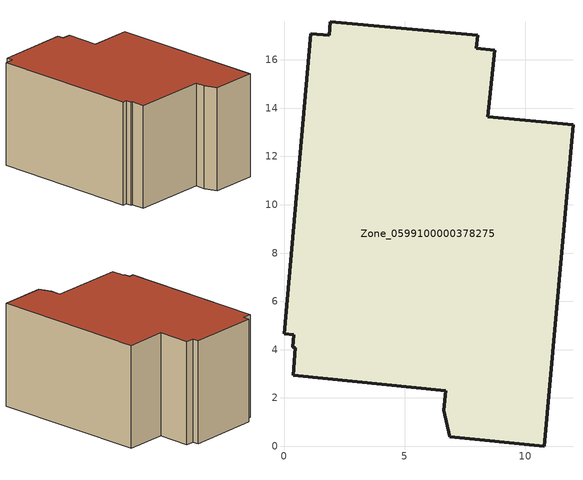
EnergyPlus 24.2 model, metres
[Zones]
Zone_0599100000378275
 floor ground (C_G): 0.36,4.11 0.41,4.61 0,4.65 1.12,17.08 1.87,17.02 1.92,17.58 8.02,17.03 7.97,16.47 8.72,16.4 8.45,13.64 11.97,13.3 10.77,0 6.86,0.39 6.62,1.48 6.7,2.31 0.37,2.93 0.47,4.08 z0
 wall outside (C_F): 11.97,13.3 8.45,13.64 8.72,16.4 7.97,16.47 8.02,17.03 1.92,17.58 1.87,17.02 1.12,17.08 0,4.65 0.41,4.61 0.36,4.11 0.47,4.08 0.37,2.93 6.7,2.31 6.62,1.48 6.86,0.39 10.77,0 11.97,13.3 z0:8.89
 roof outside (C_R): 0.41,4.61 0.36,4.11 0.47,4.08 0.37,2.93 6.7,2.31 6.62,1.48 6.86,0.39 10.77,0 11.97,13.3 8.45,13.64 8.72,16.4 7.97,16.47 8.02,17.03 1.92,17.58 1.87,17.02 1.12,17.08 0,4.65 z8.89
[BUILDING]
Pand.0599100000378275: North Axis=0; Terrain=City; Loads Convergence Tolerance Value=0.04; Temperature Convergence Tolerance Value=0.4; Solar Distribution=FullExterior; Maximum Number of Warmup Days=25; Minimum Number of Warmup Days=1
[Site:Location]
Rotterdam.The.Hague.AP_ZH_NLD Design_Conditions: Latitude=51.96; Longitude=4.45; Time Zone=1; Elevation=-4.5
[SITE:GROUNDTEMPERATURE:BUILDINGSURFACE]
18, 18, 18, 18, 18, 18, 18, 18, 18, 18, 18, 18
[MATERIAL] Thermal Absorptance=0.9; Solar Absorptance=0.7; Visible Absorptance=0.7
Name | Roughness | Thickness | Conductivity | Density | Specific Heat
G.D.1992-2005 | MediumSmooth | 0.15 | 0.06 | 540 | 1210
F.D.1992-2005 | Rough | 0.3 | 0.12 | 1920 | 840
R.D.1992-2005 | MediumRough | 0.2 | 0.08 | 1500 | 1000
[CONSTRUCTION]
C_G: G.D.1992-2005
C_F: F.D.1992-2005
C_R: R.D.1992-2005
[ZONE]
Zone_0599100000378275: Type=1; Multiplier=1; Ceiling Height=Autocalculate; Volume=Autocalculate; Floor Area=autocalculate; Part of Total Floor Area=Yes
[ZONEINFILTRATION:DESIGNFLOWRATE]
Infil_Zone_0599100000378275: Zone or ZoneList or Space or SpaceList=Zone_0599100000378275; Schedule=AlwaysOn; Design Flow Rate Calculation Method=Flow/Area; Flow Rate per Floor Area=0.0021; Constant Term Coefficient=1; Temperature Term Coefficient=0; Velocity Term Coefficient=0; Velocity Squared Term Coefficient=0
[HVACTEMPLATE:ZONE:IDEALLOADSAIRSYSTEM]
Zone_0599100000378275: Maximum Heating Supply Air Temperature=50; Minimum Cooling Supply Air Temperature=13; Maximum Heating Supply Air Humidity Ratio=0.0156; Minimum Cooling Supply Air Humidity Ratio=0.0077; Heating Limit=NoLimit; Cooling Limit=NoLimit; Dehumidification Control Type=ConstantSensibleHeatRatio; Cooling Sensible Heat Ratio=0.7; Dehumidification Setpoint=60; Humidification Control Type=None; Humidification Setpoint=30; Outdoor Air Method=None; Outdoor Air Flow Rate per Person=0.00944; Outdoor Air Flow Rate per Zone Floor Area=0; Outdoor Air Flow Rate per Zone=0; Demand Controlled Ventilation Type=None; Outdoor Air Economizer Type=NoEconomizer; Heat Recovery Type=None; Sensible Heat Recovery Effectiveness=0.7; Latent Heat Recovery Effectiveness=0.65
[ZONECONTROL:THERMOSTAT]
ThermostatControl_Zone_0599100000378275: Zone or ZoneList=Zone_0599100000378275; Control Type Schedule=DualSetpointControlType; Control 1=Thermostat_Zone_0599100000378275; Temperature Difference Between Cutout And Setpoint=0
[THERMOSTATSETPOINT:DUALSETPOINT]
Thermostat_Zone_0599100000378275: Heating Setpoint Temperature Schedule=HeatingSetpoint_Zone_0599100000378275; Cooling Setpoint Temperature Schedule=CoolingSetpoint_Zone_0599100000378275
[SCHEDULE:COMPACT]
HeatingSetpoint_Zone_0599100000378275: Through: 12/31, For: AllDays, Until: 24:00, 21
CoolingSetpoint_Zone_0599100000378275: Through: 12/31, For: AllDays, Until: 24:00, 24
DualSetpointControlType: Through: 12/31, For: AllDays, Until: 24:00, 4
AlwaysOn: Through: 12/31, For: AllDays, Until: 24:00, 1
